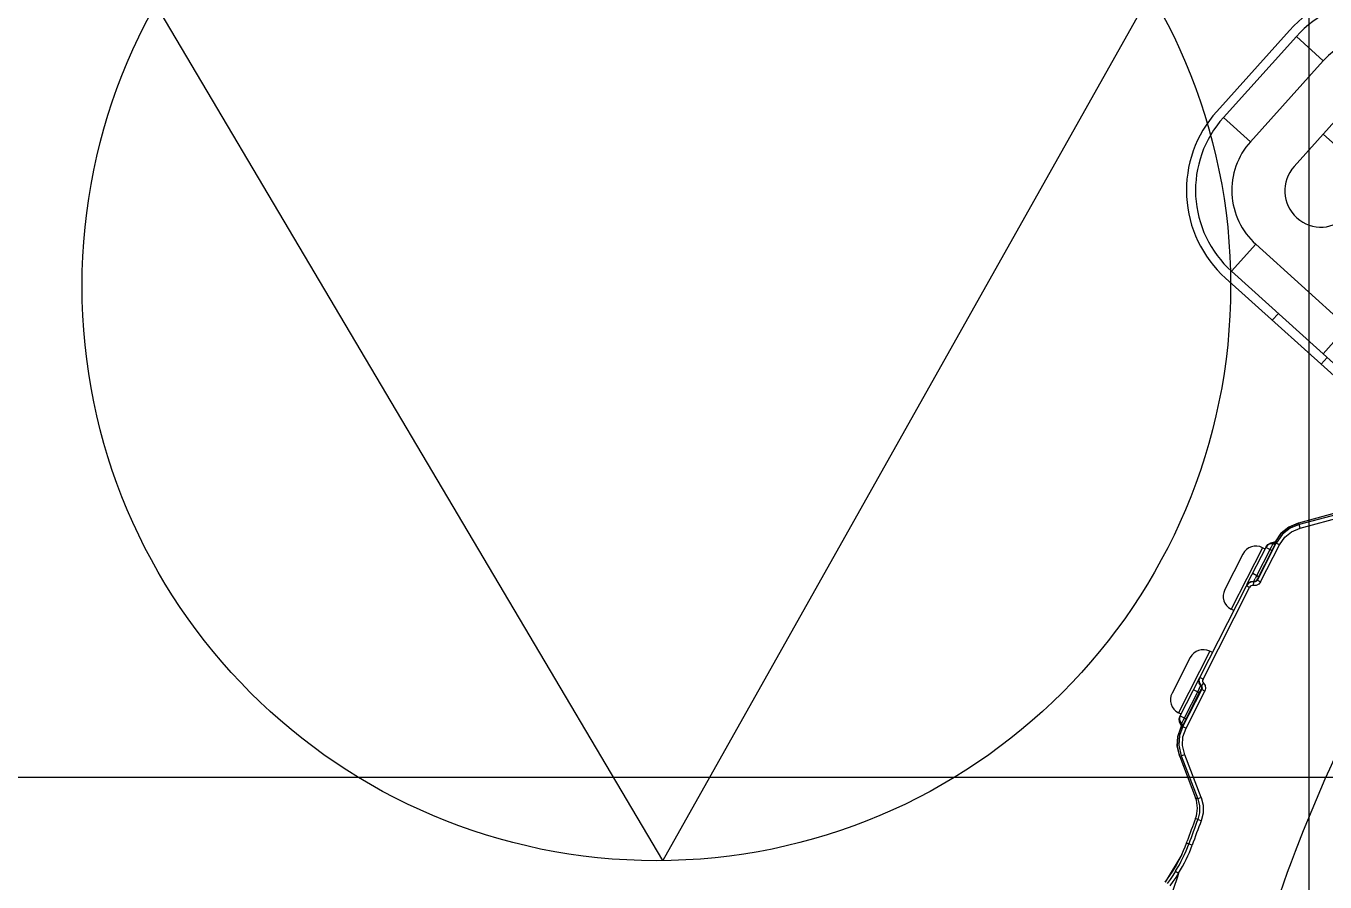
# Model space of a CAD drawing. Header units: metres. Extents: x -367 to 374, y -238 to 224.
# Drawn here: x 351.2814 to 351.4604, y 176.7856 to 176.9034 of the extents above; entities that cross this region are included whole.
import ezdxf
from ezdxf.enums import TextEntityAlignment as Align

# ---------------------------------------------------------------- set-up
doc = ezdxf.new("R2010")
doc.units = ezdxf.units.M
for name, color, linetype in [('ARCOND3', 3, 'Continuous'), ('ELE-ALIMENTADORES', 160, 'Continuous'), ('LA_BAU_BASES GERAIS_R00$0$ARQ-XREF-ATT', 8, 'Continuous'), ('LA_BAU_BASES GERAIS_R00$0$BASE', 253, 'Continuous'), ('LA_BAU_BASES GERAIS_R00$0$dutos', 31, 'Continuous')]:
    doc.layers.add(name, color=color, linetype=linetype)
doc.styles.add('LA_BAU_BASES GERAIS_R00$0$R60-125-RS', font='romans.shx', dxfattribs={"height": 0.19})
doc.styles.add('LA_BAU_BASES GERAIS_R00$0$R80-100-RS', font='romans.shx', dxfattribs={"height": 0.203})

# ---------------------------------------------------------------- blocks, each defined once
blk = doc.blocks.new('LA_BAU_BASES GERAIS_R00$0$LA_BAU_ALVENARIA SUPERIOR_R01')
at = {"layer": 'LA_BAU_BASES GERAIS_R00$0$BASE', "linetype": 'Continuous'}
blk.add_line((254.7, 176.8), (245.4, 176.8), dxfattribs=at)
blk = doc.blocks.new('LA_BAU_BASES GERAIS_R00$0$A$C2E3D5B4E')
at = {"layer": 'LA_BAU_BASES GERAIS_R00$0$dutos', "color": 251}
for p, q in [((-15.29181643772608, -1.455469513867399), (-15.29181643772608, -0.8957732504447335)), ((-15.30454454318578, -1.05831798344542), (-15.29450749956732, -1.047170717191591)), ((-15.30361560432721, -1.059154403744003), (-15.29357856072056, -1.048007137501997)), ((-15.28986280529398, -1.051352818699058), (-15.29357856071374, -1.048007137492903)), ((-15.28986280529398, -1.051352818699058), (-15.29989984891245, -1.062500084952887)), ((-15.28585023984306, -1.056984214951342), (-15.29387987473729, -1.065902027953314)), ((-15.30361560432948, -1.059154403746732), (-15.29989984891245, -1.062500084952887)), ((-15.28243354645338, -1.06813448386464), (-15.28986505728972, -1.061443121452328)), ((-15.29915970048751, -1.076622958199266), (-15.30250538169366, -1.080338713619028)), ((-15.29915970048751, -1.076622958199266), (-15.28655752318991, -1.087970009607204)), ((-15.28242857658643, -1.098415950132846), (-15.30250538168457, -1.080338713626304)), ((-15.28326499878949, -1.099344887275663), (-15.30334180199679, -1.081267652472604)), ((-15.29689482463073, -1.08707253696474), (-15.29605840432987, -1.086143598111164)), ((-15.28990320439834, -1.091685765022419), (-15.28655752319219, -1.087970009605385)), ((-15.28932316819009, -1.092208031971211), (-15.29015958849141, -1.093136970824787)), ((-15.28739365212687, -1.113413397649026), (-15.29328169737937, -1.114996663533645)), ((-15.28708904199357, -1.11356928115282), (-15.29320027934818, -1.115212313043855)), ((-15.29307051657452, -1.115695024974855), (-15.2869592198499, -1.114052226795764)), ((-15.29568222970374, -1.116400224248252), (-15.29648393988327, -1.117567595058688)), ((-15.29320027934818, -1.115212313043855), (-15.29328172641499, -1.11499655527922)), ((-15.29307051635396, -1.115695025795219), (-15.29320031033376, -1.115212197794506)), ((-15.30038064551081, -1.123473948403159), (-15.29770919897464, -1.118230939366811)), ((-15.29705183325405, -1.118328173197995), (-15.29924332482415, -1.122631325975533)), ((-15.29894851459994, -1.122856413546003), (-15.29635724031459, -1.11777075141498)), ((-15.29850301664237, -1.123083386549013), (-15.29591175026462, -1.117997739933969)), ((-15.29772318491177, -1.118258388388938), (-15.2977500119282, -1.118315881837304)), ((-15.29759969575389, -1.118085664204671), (-15.29772318491177, -1.118258388388938)), ((-15.29747921726403, -1.117932642621497), (-15.29770911084461, -1.118230548405052)), ((-15.29740917946174, -1.117949103837134), (-15.29759969575389, -1.118085664204671)), ((-15.29715628076519, -1.117741057797218), (-15.29747921726403, -1.117932642621497)), ((-15.29678463506343, -1.117682092716393), (-15.29715628076519, -1.117741057797218)), ((-15.29714118526226, -1.117758882503665), (-15.29674496816369, -1.117713170269496)), ((-15.29673621096617, -1.118333027835149), (-15.29706910684581, -1.118987976163851)), ((-15.29677486026185, -1.117774912021275), (-15.29705183325405, -1.118328173197995)), ((-15.29678463506343, -1.117682092716393), (-15.29674496816369, -1.117713170269496)), ((-15.29678463361233, -1.117682047736423), (-15.29662268817447, -1.117657360794226)), ((-15.29674506787887, -1.117713100788649), (-15.29677486026185, -1.117774912021275)), ((-15.29632169948854, -1.117503799368649), (-15.29673621096617, -1.118333027835149)), ((-15.29649840823777, -1.11777573952503), (-15.29639908952822, -1.117659646944674)), ((-15.29647330260877, -1.117566102937133), (-15.29648393988327, -1.117567595058688)), ((-15.29642459946626, -1.117615473400008), (-15.29631247920997, -1.117482030726649)), ((-15.29638801839428, -1.117689042150857), (-15.29639909184198, -1.117659644497223)), ((-15.29639889134705, -1.117485223441406), (-15.29638405314017, -1.117459761553334)), ((-15.29638405314017, -1.117459761553334), (-15.29637406561187, -1.117445485562428)), ((-15.29637404734285, -1.117445495394975), (-15.29631247920997, -1.117482030726649)), ((-15.29591175356518, -1.117997746407752), (-15.29635723671072, -1.11777074434093)), ((-15.29631249701197, -1.117482016195652), (-15.29632169948854, -1.117503799368649)), ((-15.30094328999121, -1.119258661001993), (-15.30344025161185, -1.12415922410645)), ((-15.29825329096047, -1.118384656266869), (-15.302566215973, -1.126849248210135)), ((-15.29706910684581, -1.118987976163851), (-15.29889629888612, -1.122575470518029)), ((-15.29788349908586, -1.118573022593125), (-15.29825326990613, -1.118384614949434)), ((-15.29695560826394, -1.118765222657828), (-15.29777000253944, -1.118350273078875)), ((-15.29958600171312, -1.121914372133404), (-15.29877158555701, -1.122329278770565)), ((-15.30688304090518, -1.136235617913087), (-15.30046081249748, -1.123631284972987)), ((-15.30020005559618, -1.12330884087595), (-15.30046092026032, -1.123631230036779)), ((-15.30001530548452, -1.123858282132176), (-15.30046081249748, -1.123631284972987)), ((-15.29983193577573, -1.123120283038304), (-15.30020005559618, -1.12330884087595)), ((-15.29910104929922, -1.123569045070951), (-15.29949383277699, -1.123591080944323)), ((-15.29949383227995, -1.123591077694698), (-15.29941787501457, -1.123096926022015)), ((-15.29946116626434, -1.123065232206216), (-15.29941788113956, -1.123096965860611)), ((-15.29946116067049, -1.123065142284474), (-15.29924332482415, -1.122631325975533)), ((-15.29929831300615, -1.123051027857116), (-15.29946115811072, -1.123065147896057)), ((-15.29913277831247, -1.122965319847651), (-15.29929831300615, -1.123051027857116)), ((-15.29901700576329, -1.122821515554904), (-15.29913277831247, -1.122965319847651)), ((-15.29875063404324, -1.123389570233201), (-15.29910104929922, -1.123569045070951)), ((-15.29894851459994, -1.122856413546003), (-15.29850302454997, -1.123083402064992)), ((-15.29850301664237, -1.123083386549013), (-15.29875063404324, -1.123389570233201)), ((-15.30643752895458, -1.136462605382519), (-15.30001530407935, -1.123858279371859)), ((-15.30219644515273, -1.127037655853826), (-15.302566215973, -1.126849248210135)), ((-15.30551720012454, -1.132640880707811), (-15.30983012513934, -1.141105472649258)), ((-15.30514740824992, -1.132829247031339), (-15.30551717907247, -1.132640839387648)), ((-15.30820719915755, -1.133514885441116), (-15.31070416077591, -1.138415448545572)), ((-15.30963645997781, -1.141639277397815), (-15.30689564487102, -1.136260354591002)), ((-15.30921229299793, -1.143000212860613), (-15.30662101865528, -1.137914550610446)), ((-15.3069761083234, -1.137807767074889), (-15.3091695255016, -1.142110491290339)), ((-15.30748820373492, -1.138089980649681), (-15.30775788594383, -1.137952597978881)), ((-15.3069761083234, -1.137807767074889), (-15.30681405603127, -1.137492391823514)), ((-15.30692678119476, -1.137044804022196), (-15.30670229104044, -1.137393428595431)), ((-15.30643753389268, -1.136462615074095), (-15.30688304090518, -1.136235617913087)), ((-15.30681405603127, -1.137492391823514), (-15.3067534564434, -1.13737710560207)), ((-15.30673664891629, -1.137382750859331), (-15.30675337617504, -1.137377106919928)), ((-15.30670229104044, -1.137393428595431), (-15.30673664891629, -1.137382750859331)), ((-15.30634719304635, -1.137041555070653), (-15.30670234691706, -1.137393483973653)), ((-15.30617552860531, -1.138141539128526), (-15.30662101865528, -1.137914550610446)), ((-15.3060733609791, -1.137761159432273), (-15.30617552035073, -1.138141522927697)), ((-15.30876680282154, -1.143227201128582), (-15.30617552035073, -1.138141522927697)), ((-15.30719620739319, -1.138238741441171), (-15.30748820373492, -1.138089980649681)), ((-15.30694348336738, -1.138367531262418), (-15.30719621568505, -1.13823875771385)), ((-15.30946035431907, -1.141293880292949), (-15.30983012513934, -1.141105472649258)), ((-15.30957381396411, -1.141516557387774), (-15.30875946065817, -1.141931587372426)), ((-15.3096364420976, -1.141639242308599), (-15.30974007937402, -1.141990112968131)), ((-15.30974007937402, -1.141990112968131), (-15.3097075019482, -1.142365925978709)), ((-15.30972675170233, -1.141971217686375), (-15.30962207838911, -1.141611051953703)), ((-15.30968548375904, -1.142364164113758), (-15.30972675170233, -1.141971217686375)), ((-15.30968517144856, -1.142258261082759), (-15.30971660121804, -1.141915772356413)), ((-15.3097075019482, -1.142365925978709), (-15.30953517448734, -1.142706640990298)), ((-15.30961974078537, -1.141606696496353), (-15.30969377607425, -1.1419043501798)), ((-15.30969377607425, -1.1419043501798), (-15.30963532580836, -1.142249928554236)), ((-15.30948684374562, -1.142720297640778), (-15.30968548375904, -1.142364164113758)), ((-15.30963532580836, -1.142249928554236), (-15.30941643308688, -1.142586974899757)), ((-15.30951937224336, -1.142711335405409), (-15.30953517448734, -1.142706640990298)), ((-15.30948684374562, -1.142720297640778), (-15.30951937224336, -1.142711335405409)), ((-15.30941643308688, -1.142586974899757), (-15.3094868979133, -1.142720344438828)), ((-15.30948532899401, -1.143177786882632), (-15.30947749924508, -1.143156192805407)), ((-15.30944198232555, -1.143015932824426), (-15.30948530650676, -1.143177793126313)), ((-15.30941956594324, -1.143206134160835), (-15.30948530650676, -1.143177793126313)), ((-15.30947749924508, -1.143156192805407), (-15.30946229306028, -1.143121901243546)), ((-15.30944548312755, -1.143027690704628), (-15.30945112202289, -1.143017122948265)), ((-15.3094072284116, -1.143185613774847), (-15.30941958493213, -1.143206125253243)), ((-15.3093775103539, -1.143037006760721), (-15.30941956594324, -1.143206134160835)), ((-15.30930963400351, -1.142382274923591), (-15.30941643869664, -1.142586976858809)), ((-15.30917682871404, -1.142744486951131), (-15.3094072284116, -1.143185613774847)), ((-15.30929122777661, -1.142881723301514), (-15.3093267800341, -1.143031661079192)), ((-15.30929656294984, -1.143023360835912), (-15.30932678007093, -1.143031661127395)), ((-15.3091695255016, -1.142110491290339), (-15.30930963400351, -1.142382274923591)), ((-15.30921229287151, -1.143000212610502), (-15.30876680282154, -1.143227201128582)), ((-15.30880836021106, -1.142027202848737), (-15.30917682871404, -1.142744486951131)), ((-15.3089597008161, -1.146879315467856), (-15.30942660843266, -1.147058105389704)), ((-15.30669663300887, -1.152789043299606), (-15.30895970314577, -1.146879309381518)), ((-15.30964892303973, -1.147118987332476), (-15.30942649698045, -1.147058062714393)), ((-15.30964881839827, -1.14711894718738), (-15.3074688012407, -1.152813096200305)), ((-15.30942649698045, -1.147058062714393), (-15.30716364042337, -1.152967912967767)), ((-15.30716364042337, -1.152967912967767), (-15.30746867664629, -1.152813087501897)), ((-15.30669662464379, -1.152789064914657), (-15.30716352744639, -1.15296786971129)), ((-15.30715747913155, -1.155813029523131), (-15.3074631474642, -1.15565861579006)), ((-15.30668986934415, -1.155989896915969), (-15.3071574923888, -1.15581306420944)), ((-15.30870853153647, -1.159039799814934), (-15.30862321187169, -1.158794937951541)), ((-15.30792046963506, -1.159323636446686), (-15.30870853153647, -1.159039799814934)), ((-15.30934076124458, -1.160599976169294), (-15.31164778951734, -1.164406901809969)), ((-15.3102176581142, -1.162928579654078), (-15.30979298305556, -1.163192375844744))]:
    blk.add_line(p, q, dxfattribs=at)
for points in [[(-15.29644135025455, -1.117561591550555), (-15.29564879820464, -1.11640092670649), (-15.29460729698485, -1.115549698177063), (-15.29328169193968, -1.114996683511606)], [(-15.29320031613452, -1.115212176218563), (-15.29441808373394, -1.115702627550206), (-15.29549230831344, -1.116536027822519), (-15.2963571947721, -1.117770774620737)], [(-15.29591175026462, -1.117997739933969), (-15.29518675915642, -1.116941027450309), (-15.29425065989153, -1.116183237341545), (-15.29307051657452, -1.115695024974855)], [(-15.2933269121263, -1.115008821250456), (-15.29463279545689, -1.115550144707129), (-15.29568222970374, -1.116400224248252)], [(-15.29772066150736, -1.118253213788819), (-15.297485270984, -1.11795340109137), (-15.29714118526226, -1.117758882503665)], [(-15.29681159861821, -1.117848595483963), (-15.29714069895044, -1.117853134090808), (-15.29740917946174, -1.117949103837134)], [(-15.29681159924166, -1.117848590579968), (-15.29664141299554, -1.117841241070607), (-15.29649840823777, -1.11777573952503)], [(-15.29639970552398, -1.117487023781621), (-15.29639700307735, -1.117482446609472), (-15.29639863437296, -1.117484883173972), (-15.29642918889522, -1.117525340846157), (-15.29650598280887, -1.117596300194862), (-15.29661869376514, -1.117655887836634), (-15.29674961388537, -1.117681756710851), (-15.29678466821588, -1.117682009182033)], [(-15.29674506935316, -1.117713117918981), (-15.2965760222578, -1.117695414118032), (-15.29642459946626, -1.117615473400008)], [(-15.29662268817447, -1.117657360794226), (-15.29647951331663, -1.117575672561259), (-15.29637404734285, -1.117445495394975)], [(-15.29946116626434, -1.123065232206216), (-15.29985081294308, -1.123104643008162), (-15.30019753929218, -1.123292393662894), (-15.30044830826046, -1.123606477591863)], [(-15.29894851459994, -1.122856413546003), (-15.29906573702829, -1.12300139334701), (-15.29923168134155, -1.123086417909406), (-15.29983193577573, -1.123120283038304)], [(-15.29901700571054, -1.122821515582189), (-15.29898545263268, -1.122754286039424), (-15.29889629888612, -1.122575470518029)], [(-15.30880836021106, -1.142027202848737), (-15.30681765848703, -1.138122012985775), (-15.30672537966302, -1.137944746292931), (-15.30668950965355, -1.13787965270393)], [(-15.30675337617504, -1.137377106919928), (-15.30695060796734, -1.137038519882196), (-15.30700245987964, -1.136647754194826), (-15.30689575413589, -1.136260299273715)], [(-15.30688315003454, -1.136235562339323), (-15.30699063657721, -1.136636162304683), (-15.30692678119476, -1.137044804022196)], [(-15.30675347837405, -1.137377116609684), (-15.30666983479796, -1.13751542990093), (-15.30664100535932, -1.137697483391719), (-15.30668950982135, -1.137879652619347)], [(-15.30670235645994, -1.137393493430579), (-15.30660138243547, -1.137550270773943), (-15.3065726291552, -1.137734498799261), (-15.30662101865528, -1.137914550610446)], [(-15.30634719664158, -1.137041558633143), (-15.30613411937657, -1.137372346068048), (-15.3060733609791, -1.137761159432273)], [(-15.30945112202289, -1.143017122948265), (-15.30992376068934, -1.144349267622317), (-15.30999493143327, -1.145703091292205), (-15.30966562659705, -1.147074940900609)], [(-15.30964883300794, -1.147118851688617), (-15.30998057966872, -1.145721361516451), (-15.30990407592299, -1.144378437631246), (-15.30947599243837, -1.14318112504742)], [(-15.30921224707345, -1.143000236261003), (-15.30966364914866, -1.14423298659375), (-15.30976423754237, -1.145589262139481), (-15.30942662935786, -1.147058113400533)], [(-15.30953539857137, -1.142706480377171), (-15.30950418766042, -1.142752221552371), (-15.30945288330167, -1.142878994109822), (-15.30944115806051, -1.142998666473147), (-15.30945576255317, -1.14309667284914), (-15.30946458824064, -1.143125615531687)], [(-15.30953527091333, -1.14270658245249), (-15.30946005702754, -1.142852097610273), (-15.30944198232555, -1.143015932824426)], [(-15.30948687993623, -1.142720328978328), (-15.30940183198891, -1.142867519340768), (-15.3093775103539, -1.143037006760721)], [(-15.30941638793547, -1.142586880904389), (-15.30932348790111, -1.142726075664257), (-15.30929122777661, -1.142881723301514)], [(-15.30895970314577, -1.146879309381518), (-15.30925885360557, -1.145633314488521), (-15.30919461190024, -1.144430404595994), (-15.30876680282154, -1.143227201128582)], [(-15.30716352766694, -1.152967869794054), (-15.30692933769842, -1.153906430555878), (-15.30692728891472, -1.154873614526593), (-15.30715747913155, -1.155813029523131)], [(-15.30669663300887, -1.152789043299606), (-15.30643311684571, -1.153845564025403), (-15.30643099707913, -1.154933716533094), (-15.30668989185688, -1.155989956928067)], [(-15.30934069320074, -1.160600010476344), (-15.30910959102221, -1.160076399619982), (-15.30890228446879, -1.159564353529902), (-15.30870853153647, -1.159039799814934)], [(-15.3102175089075, -1.162928339449252), (-15.31058771732933, -1.16350222202226), (-15.31097717097964, -1.164062884985185), (-15.31138551081312, -1.164609843701953)], [(-15.30979299095407, -1.163192371000775), (-15.31017555890276, -1.163780270324139), (-15.31057780830542, -1.164353889505662), (-15.31099918176005, -1.164912587741753)]]:
    blk.add_lwpolyline(points, dxfattribs=at)
for centre, radius, start, end in [((-15.28243129445946, -1.058044181110461), 0.01625013684255762, 48.00000001673805, 137.9999999993071), ((-15.28243129445946, -1.058044181110461), 0.01500012631585319, 48.00000001673805, 137.9999999993071), ((-15.28243129445946, -1.058044181110461), 0.01000008421133546, 48.00000001673805, 137.9999999993071), ((-15.29246833807565, -1.069191447365199), 0.01625013684255762, 137.9999999993071, 228.000000016738), ((-15.29246833807565, -1.069191447365199), 0.01500012631585319, 137.9999999993071, 228.000000016738), ((-15.29246833807565, -1.069191447365199), 0.01000008421133546, 137.9999999993071, 228.000000016738), ((-15.29016411931752, -1.06924770915947), 0.005000042104517723, 137.9999999993071, 317.9999999993071), ((-15.09664577555668, -1.235418544163338), 0.2109578544962958, 135.725997127534, 162.4709759195908), ((-15.09664577555668, -1.235418544163338), 0.2024215989428385, 137.0799290215008, 164.8181183905539), ((-15.09664577555668, -1.235418544163338), 0.202902052479663, 137.2517003858382, 164.0328148589702), ((-15.09664577555668, -1.235418544163338), 0.2019674276882384, 137.9999999993071, 164.8181487354978), ((-15.09664577555668, -1.235418544163338), 0.2007693626458697, 137.315247258122, 165.9920753612059), ((-15.09664577555668, -1.235418544163338), 0.2007016901189957, 137.3592197643565, 165.9040337811339), ((-15.09664577555668, -1.235418544163338), 0.2014652916986249, 137.9999999993071, 165.9920379826073), ((-15.29916125855289, -1.120166643003984), 0.002000016841347085, 62.99999999912719, 152.9999999640633), ((-15.29956983826241, -1.124085236927101), 0.0004999434892504358, 81.25593481240841, 153.0019008764396), ((-15.30165822732897, -1.125067220154676), 0.002000016841347085, 153.0000000223172, 242.9999999991287), ((-15.30642516771877, -1.134422867443106), 0.002000016841347085, 62.99999999912719, 152.9999999640633), ((-15.30599207747355, -1.13668963871595), 0.0004999458904706566, 152.9934174921138, 224.7407462977049), ((-15.30892213649258, -1.139323444593799), 0.002000016841347085, 153.0000000223172, 242.9999999991287), ((-15.31120441821759, -1.154243284108531), 0.00400003368499419, 339.2765648384424, 20.94943745954185), ((-15.09664577555668, -1.235418544163338), 0.2254009994116793, 159.2765563790666, 160.126567740792), ((-15.09664577555668, -1.235418544163338), 0.225060470458067, 159.2857659491266, 160.1924770578713), ((-15.09664577555668, -1.235418544163338), 0.2245605293424366, 159.2857917512363, 160.1924770578713), ((-15.32719964858734, -1.152379845333314), 0.01999159313625799, 328.1534243176363, 340.1924770578713), ((-15.32719964858734, -1.152379845333314), 0.02049153046835658, 328.1524877120831, 340.1924770578713), ((-15.32719964858734, -1.152379845333314), 0.0196599441112241, 322.2831202119515, 335.2842106094425), ((-15.09664577555668, -1.235418544163338), 0.2250518951739541, 161.2807629654637, 163.533962464629)]:
    blk.add_arc(centre, radius, start, end, dxfattribs=at)
blk = doc.blocks.new('LA_BAU_BASES GERAIS_R00')
at = {"layer": 'LA_BAU_BASES GERAIS_R00$0$ARQ-XREF-ATT'}
blk.add_blockref('LA_BAU_BASES GERAIS_R00$0$A$C2E3D5B4E', (366.75, 177.95), dxfattribs=at)
at = {"layer": 'LA_BAU_BASES GERAIS_R00$0$BASE'}
blk.add_blockref('LA_BAU_BASES GERAIS_R00$0$LA_BAU_ALVENARIA SUPERIOR_R01', (100, 0), dxfattribs=at)
at = {"layer": 'LA_BAU_BASES GERAIS_R00$0$BASE', "style": 'LA_BAU_BASES GERAIS_R00$0$R60-125-RS'}
for p in [(242.7815727361595, 218.919159373358), (358.6365727361596, 192.964159373358)]:
    blk.add_attdef('S', text='', height=0.19, rotation=90, dxfattribs=at).set_placement(p, align=Align.MIDDLE_CENTER)
at = {"layer": 'LA_BAU_BASES GERAIS_R00$0$BASE', "style": 'LA_BAU_BASES GERAIS_R00$0$R80-100-RS'}
blk.add_attdef('ACESSO', text='', height=0.203, dxfattribs=at).set_placement((365.922255870473, 191.9868442639211), align=Align.TOP_CENTER)
at = {"layer": 'LA_BAU_BASES GERAIS_R00$0$BASE', "style": 'LA_BAU_BASES GERAIS_R00$0$R60-125-RS'}
blk.add_attdef('S', text='', height=0.19, dxfattribs=at).set_placement((266.114159373358, 180.9134272638404), align=Align.MIDDLE_CENTER)
blk = doc.blocks.new('A$C04634F56')
at = {"layer": 'ARCOND3', "color": 10}
blk.add_lwpolyline([(1.250000806235221, 0.3349359409686485), (1.250000806235221, 4.665062959890861), (5.000000806235221, 2.499999450428845)], close=True, dxfattribs=at)
blk.add_circle((2.500000806235221, 2.499999450428845), 2.5, dxfattribs=at)

msp = doc.modelspace()

# ---------------------------------------------------------------- block references
at = {"layer": 'ELE-ALIMENTADORES', "color": 2}
msp.add_blockref('LA_BAU_BASES GERAIS_R00', (0, 0), dxfattribs=at)
at = {"layer": 'ELE-ALIMENTADORES', "color": 10, "xscale": 0.03164062500005538, "yscale": 0.03164062499990905, "zscale": 0.03164062500000001, "rotation": 270.6578597473764}
msp.add_blockref('A$C04634F56', (351.2882636607267, 176.9458165476117), dxfattribs=at)

doc.saveas('drawing.dxf')
